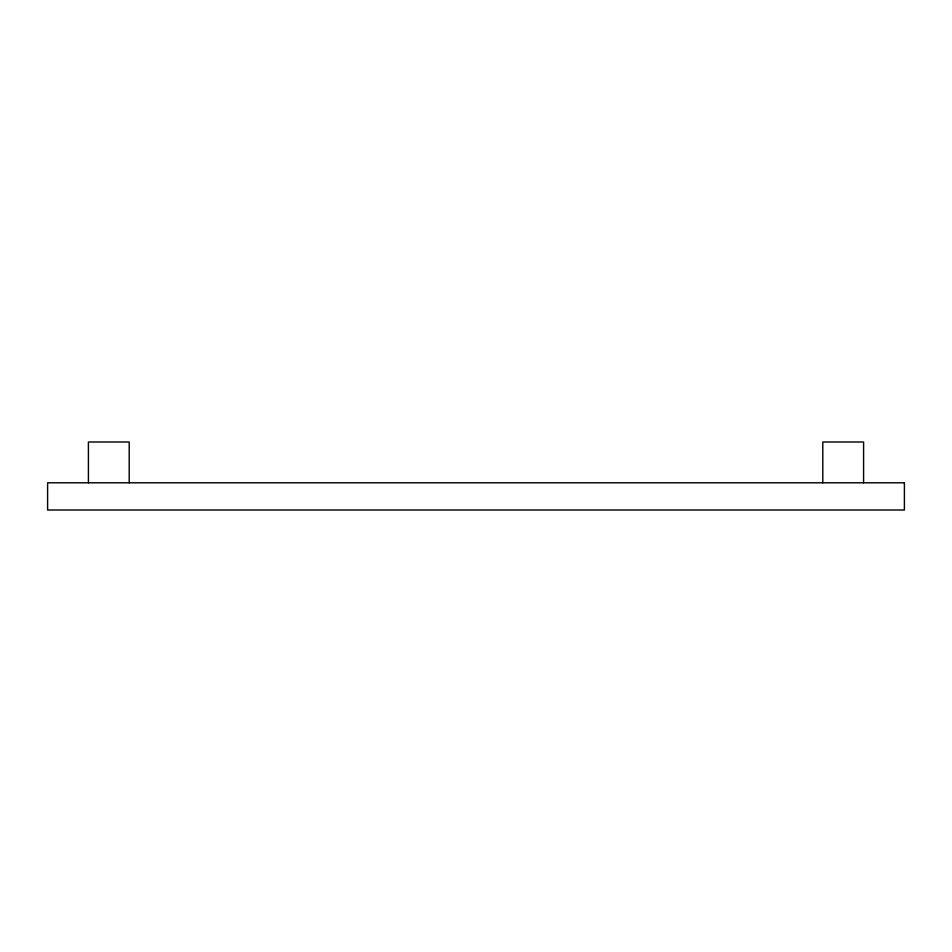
<?xml version="1.0" encoding="UTF-8"?>
<svg xmlns="http://www.w3.org/2000/svg" width="952" height="952" viewBox="0 0 952 952"><rect width="100%" height="100%" fill="white"/><g stroke="black" fill="none" stroke-linecap="round" stroke-linejoin="round"><path stroke-width="1.43" d="M863.595 482.795L863.595 442.002L822.802 442.002L822.802 482.795M129.198 482.795L129.198 442.002L88.405 442.002L88.405 482.795M904.4 482.795L47.6 482.795L47.6 509.998L904.4 509.998L904.4 482.795"/></g></svg>
